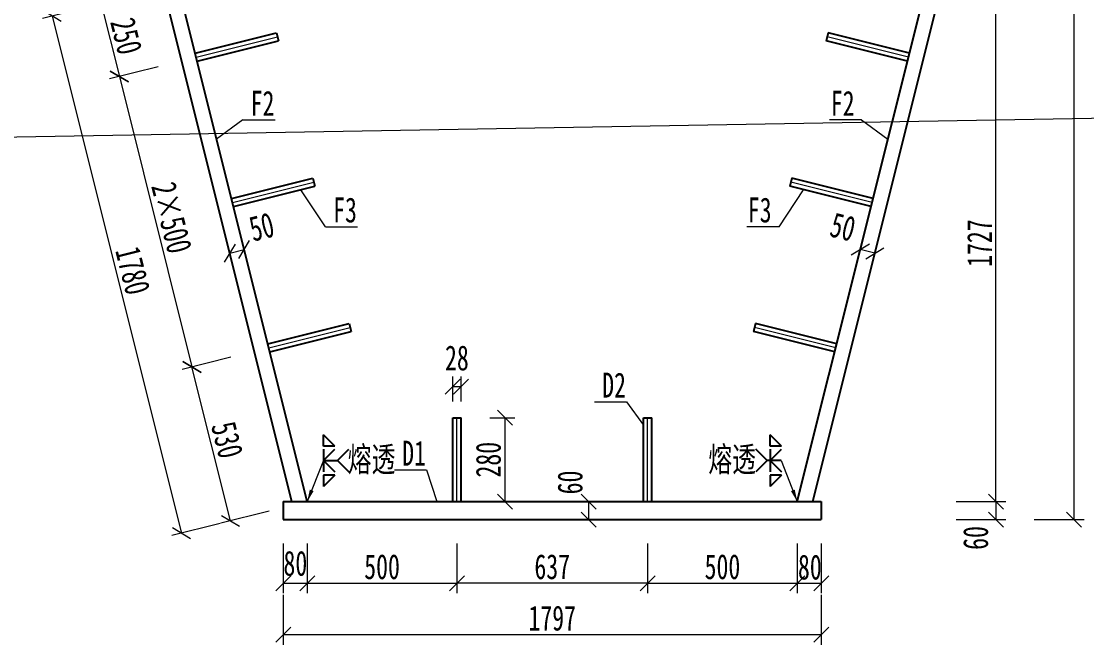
# Model space of a CAD drawing. Header units: millimetres. Extents: x -411717 to -116098, y 0 to 693159.
# Drawn here: x -191270 to -187711, y 368005 to 370087 of the extents above; entities that cross this region are included whole.
import ezdxf

# ---------------------------------------------------------------- set-up
doc = ezdxf.new("R2010")
doc.units = ezdxf.units.MM
doc.header["$LTSCALE"] = 2
doc.header["$PDMODE"] = 3
doc.header["$PDSIZE"] = -10
doc.layers.get('Defpoints').update_dxf_attribs({"color": 8, "lineweight": 9})
for name, color, linetype, lineweight in [('标注', 4, 'Continuous', 13), ('横隔板', 6, 'Continuous', 25), ('细实线', 4, 'Continuous', 15), ('钢板粗线', 1, 'Continuous', 25)]:
    doc.layers.add(name, color=color, linetype=linetype, lineweight=lineweight)
doc.layers.add('焊缝', color=7, linetype='Continuous')
doc.styles.add('111', font='仿宋_GB2312.ttf', dxfattribs={"width": 0.7})
doc.styles.get("Standard").update_dxf_attribs({"font": '仿宋_GB2312.ttf'})
doc.dimstyles.new('200', dxfattribs={"dimscale": 0, "dimtxt": 2.5, "dimasz": 1.5, "dimexe": 1, "dimexo": 1, "dimgap": 0.4, "dimtad": 1, "dimdec": 0, "dimdsep": 46, "dimtxsty": '111', "dimblk": 'OBLIQUE', "dimcen": 0, "dimclrd": 256, "dimclre": 256, "dimclrt": 256, "dimadec": 1, "dimazin": 2, "dimtfac": 1, "dimtdec": 0, "dimtmove": 2, "dimatfit": 3, "dimfxl": 4, "dimfxlon": 1, "dimtolj": 1, "dimlwd": -1, "dimlwe": -1, "dimarcsym": 0})

# ---------------------------------------------------------------- blocks, each defined once
blk = doc.blocks.new('_Oblique')
at = {"color": 0, "linetype": 'ByBlock', "lineweight": -2}
blk.add_line((-0.5, -0.5), (0.5, 0.5), dxfattribs=at)
blk = doc.blocks.new('*D934')
at = {"layer": 'Defpoints', "color": 0, "transparency": 16777216}
for p in [(-189560.9, 368482.6), (-189560.9, 368422.6), (-189374.9, 368422.6)]:
    blk.add_point(p, dxfattribs=at)
at = {"layer": '细实线', "transparency": 16777216}
for p, q in [((-189424.9, 368482.6), (-189341.6, 368482.6)), ((-189374.9, 368482.6), (-189374.9, 368422.6)), ((-189424.9, 368422.6), (-189341.6, 368422.6))]:
    blk.add_line(p, q, dxfattribs=at)
at = {"layer": '细实线', "transparency": 16777216, "xscale": 50, "yscale": 50, "zscale": 50}
for p, rotation in [((-189374.9, 368482.6), 90), ((-189374.9, 368422.6), 270)]:
    blk.add_blockref('_Oblique', p, dxfattribs=dict(at, rotation=rotation))
at = {"layer": '细实线', "transparency": 16777216, "insert": (-189436.6, 368546.6), "char_height": 83.33, "attachment_point": 5, "rotation": 90, "style": '111'}
blk.add_mtext('\\A1;60', dxfattribs=at)
blk = doc.blocks.new('*D962')
at = {"layer": 'Defpoints', "color": 0, "transparency": 16777216}
for p in [(-190394.8, 368482.6), (-190314.8, 368482.6), (-190314.8, 368209.8)]:
    blk.add_point(p, dxfattribs=at)
at = {"layer": '细实线', "transparency": 16777216}
for p, q in [((-190394.8, 368343.2), (-190394.8, 368176.5)), ((-190314.8, 368343.2), (-190314.8, 368176.5)), ((-190394.8, 368209.8), (-190314.8, 368209.8))]:
    blk.add_line(p, q, dxfattribs=at)
at = {"layer": '细实线', "transparency": 16777216, "xscale": 50.00000000000004, "yscale": 50.00000000000004, "zscale": 50.00000000000004, "rotation": 180}
blk.add_blockref('_Oblique', (-190394.8, 368209.8), dxfattribs=at)
at = {"layer": '细实线', "transparency": 16777216, "xscale": 50.00000000000004, "yscale": 50.00000000000004, "zscale": 50.00000000000004}
blk.add_blockref('_Oblique', (-190314.8, 368209.8), dxfattribs=at)
at = {"layer": '细实线', "transparency": 16777216, "insert": (-190354.4, 368276.1), "char_height": 83.33, "attachment_point": 5, "style": '111'}
blk.add_mtext('\\A1;80', dxfattribs=at)
blk = doc.blocks.new('*D963')
at = {"layer": 'Defpoints', "color": 0, "transparency": 16777216}
for p in [(-190314.8, 368482.6), (-189814.8, 368482.6), (-189814.8, 368209.8)]:
    blk.add_point(p, dxfattribs=at)
at = {"layer": '细实线', "transparency": 16777216}
for p, q in [((-190314.8, 368343.2), (-190314.8, 368176.5)), ((-189814.8, 368343.2), (-189814.8, 368176.5)), ((-190314.8, 368209.8), (-189814.8, 368209.8))]:
    blk.add_line(p, q, dxfattribs=at)
at = {"layer": '细实线', "transparency": 16777216, "xscale": 50.00000000000004, "yscale": 50.00000000000004, "zscale": 50.00000000000004, "rotation": 180}
blk.add_blockref('_Oblique', (-190314.8, 368209.8), dxfattribs=at)
at = {"layer": '细实线', "transparency": 16777216, "xscale": 50.00000000000004, "yscale": 50.00000000000004, "zscale": 50.00000000000004}
blk.add_blockref('_Oblique', (-189814.8, 368209.8), dxfattribs=at)
at = {"layer": '细实线', "transparency": 16777216, "insert": (-190064.8, 368264.8), "char_height": 83.33, "attachment_point": 5, "style": '111'}
blk.add_mtext('\\A1;500', dxfattribs=at)
blk = doc.blocks.new('*D964')
at = {"layer": 'Defpoints', "color": 0, "transparency": 16777216}
for p in [(-189178, 368482.6), (-188678, 368482.6), (-188678, 368209.8)]:
    blk.add_point(p, dxfattribs=at)
at = {"layer": '细实线', "transparency": 16777216}
for p, q in [((-189178, 368343.2), (-189178, 368176.5)), ((-188678, 368343.2), (-188678, 368176.5)), ((-189178, 368209.8), (-188678, 368209.8))]:
    blk.add_line(p, q, dxfattribs=at)
at = {"layer": '细实线', "transparency": 16777216, "xscale": 50.00000000000004, "yscale": 50.00000000000004, "zscale": 50.00000000000004, "rotation": 180}
blk.add_blockref('_Oblique', (-189178, 368209.8), dxfattribs=at)
at = {"layer": '细实线', "transparency": 16777216, "xscale": 50.00000000000004, "yscale": 50.00000000000004, "zscale": 50.00000000000004}
blk.add_blockref('_Oblique', (-188678, 368209.8), dxfattribs=at)
at = {"layer": '细实线', "transparency": 16777216, "insert": (-188928, 368264.8), "char_height": 83.33, "attachment_point": 5, "style": '111'}
blk.add_mtext('\\A1;500', dxfattribs=at)
blk = doc.blocks.new('*D965')
at = {"layer": 'Defpoints', "color": 0, "transparency": 16777216}
for p in [(-188678, 368482.6), (-188598, 368482.6), (-188598, 368209.8)]:
    blk.add_point(p, dxfattribs=at)
at = {"layer": '细实线', "transparency": 16777216}
for p, q in [((-188678, 368343.2), (-188678, 368176.5)), ((-188598, 368343.2), (-188598, 368176.5)), ((-188678, 368209.8), (-188598, 368209.8))]:
    blk.add_line(p, q, dxfattribs=at)
at = {"layer": '细实线', "transparency": 16777216, "xscale": 50.00000000000004, "yscale": 50.00000000000004, "zscale": 50.00000000000004, "rotation": 180}
blk.add_blockref('_Oblique', (-188678, 368209.8), dxfattribs=at)
at = {"layer": '细实线', "transparency": 16777216, "xscale": 50.00000000000004, "yscale": 50.00000000000004, "zscale": 50.00000000000004}
blk.add_blockref('_Oblique', (-188598, 368209.8), dxfattribs=at)
at = {"layer": '细实线', "transparency": 16777216, "insert": (-188636.1, 368263.5), "char_height": 83.33, "attachment_point": 5, "style": '111'}
blk.add_mtext('\\A1;80', dxfattribs=at)
blk = doc.blocks.new('*D966')
at = {"layer": 'Defpoints', "color": 0, "transparency": 16777216}
for p in [(-190394.8, 368422.6), (-188598, 368422.6), (-190394.8, 368038.2)]:
    blk.add_point(p, dxfattribs=at)
at = {"layer": '标注', "transparency": 16777216}
for p, q in [((-190394.8, 368171.5), (-190394.8, 368004.9)), ((-188598, 368171.5), (-188598, 368004.9)), ((-188598, 368038.2), (-190394.8, 368038.2))]:
    blk.add_line(p, q, dxfattribs=at)
at = {"layer": '标注', "transparency": 16777216, "xscale": 49.99999999999995, "yscale": 49.99999999999995, "zscale": 49.99999999999995, "rotation": 180}
blk.add_blockref('_Oblique', (-190394.8, 368038.2), dxfattribs=at)
at = {"layer": '标注', "transparency": 16777216, "xscale": 49.99999999999995, "yscale": 49.99999999999995, "zscale": 49.99999999999995}
blk.add_blockref('_Oblique', (-188598, 368038.2), dxfattribs=at)
at = {"layer": '标注', "transparency": 16777216, "insert": (-189496.4, 368093.2), "char_height": 83.33, "attachment_point": 5, "style": '111'}
blk.add_mtext('\\A1;1797', dxfattribs=at)
blk = doc.blocks.new('*D940')
at = {"layer": 'Defpoints', "color": 0, "transparency": 16777216}
for p in [(-188246.4, 370209.1), (-188014.5, 370209.1), (-188678, 368482.6)]:
    blk.add_point(p, dxfattribs=at)
at = {"layer": '细实线', "transparency": 16777216}
for p, q in [((-188147.8, 370209.1), (-187981.1, 370209.1)), ((-188014.5, 368482.6), (-188014.5, 370209.1)), ((-188147.8, 368482.6), (-187981.1, 368482.6))]:
    blk.add_line(p, q, dxfattribs=at)
at = {"layer": '细实线', "transparency": 16777216, "xscale": 50.00000000000004, "yscale": 50.00000000000004, "zscale": 50.00000000000004}
for p, rotation in [((-188014.5, 370209.1), 90), ((-188014.5, 368482.6), 270)]:
    blk.add_blockref('_Oblique', p, dxfattribs=dict(at, rotation=rotation))
at = {"layer": '细实线', "transparency": 16777216, "insert": (-188069.5, 369345.8), "char_height": 83.33, "attachment_point": 5, "rotation": 90, "style": '111'}
blk.add_mtext('\\A1;1727', dxfattribs=at)
blk = doc.blocks.new('*D967')
at = {"layer": 'Defpoints', "color": 0, "transparency": 16777216}
for p in [(-188837.3, 368482.6), (-188837.3, 368422.6), (-188014.5, 368422.6)]:
    blk.add_point(p, dxfattribs=at)
at = {"layer": '细实线', "transparency": 16777216}
for p, q in [((-188147.8, 368482.6), (-187981.1, 368482.6)), ((-188014.5, 368482.6), (-188014.5, 368422.6)), ((-188147.8, 368422.6), (-187981.1, 368422.6))]:
    blk.add_line(p, q, dxfattribs=at)
at = {"layer": '细实线', "transparency": 16777216, "xscale": 50.00000000000004, "yscale": 50.00000000000004, "zscale": 50.00000000000004}
for p, rotation in [((-188014.5, 368482.6), 90), ((-188014.5, 368422.6), 270)]:
    blk.add_blockref('_Oblique', p, dxfattribs=dict(at, rotation=rotation))
at = {"layer": '细实线', "transparency": 16777216, "insert": (-188081.9, 368361.3), "char_height": 83.33, "attachment_point": 5, "rotation": 90, "style": '111'}
blk.add_mtext('\\A1;60', dxfattribs=at)
blk = doc.blocks.new('*D968')
at = {"layer": 'Defpoints', "color": 0, "transparency": 16777216}
for p in [(-188813.9, 371975.6), (-187753.4, 371975.6), (-188723.3, 368422.6)]:
    blk.add_point(p, dxfattribs=at)
at = {"layer": '细实线', "transparency": 16777216}
for p, q in [((-187886.7, 371975.6), (-187720.1, 371975.6)), ((-187753.4, 368422.6), (-187753.4, 371975.6)), ((-187886.7, 368422.6), (-187720.1, 368422.6))]:
    blk.add_line(p, q, dxfattribs=at)
at = {"layer": '细实线', "transparency": 16777216, "xscale": 50.00000000000004, "yscale": 50.00000000000004, "zscale": 50.00000000000004}
for p, rotation in [((-187753.4, 371975.6), 90), ((-187753.4, 368422.6), 270)]:
    blk.add_blockref('_Oblique', p, dxfattribs=dict(at, rotation=rotation))
at = {"layer": '细实线', "transparency": 16777216, "insert": (-187808.4, 370199.1), "char_height": 83.33, "attachment_point": 5, "rotation": 90, "style": '111'}
blk.add_mtext('\\A1;3553', dxfattribs=at)
blk = doc.blocks.new('*D946')
at = {"layer": 'Defpoints', "color": 0, "transparency": 16777216}
for p in [(-189800.8, 368866.9), (-189828.8, 368762.6), (-189800.8, 368762.6)]:
    blk.add_point(p, dxfattribs=at)
at = {"layer": '细实线', "transparency": 16777216}
for p, q in [((-189828.8, 368816.9), (-189828.8, 368900.2)), ((-189800.8, 368816.9), (-189800.8, 368900.2)), ((-189828.8, 368866.9), (-189800.8, 368866.9))]:
    blk.add_line(p, q, dxfattribs=at)
at = {"layer": '细实线', "transparency": 16777216, "xscale": 50, "yscale": 50, "zscale": 50, "rotation": 180}
blk.add_blockref('_Oblique', (-189828.8, 368866.9), dxfattribs=at)
at = {"layer": '细实线', "transparency": 16777216, "xscale": 50, "yscale": 50, "zscale": 50}
blk.add_blockref('_Oblique', (-189800.8, 368866.9), dxfattribs=at)
at = {"layer": '细实线', "transparency": 16777216, "insert": (-189814.8, 368961.9), "char_height": 83.33, "attachment_point": 5, "style": '111'}
blk.add_mtext('\\A1;28', dxfattribs=at)
blk = doc.blocks.new('*D947')
at = {"layer": 'Defpoints', "color": 0, "transparency": 16777216}
for p in [(-189800.8, 368762.6), (-189800.8, 368482.6), (-189654.5, 368482.6)]:
    blk.add_point(p, dxfattribs=at)
at = {"layer": '细实线', "transparency": 16777216}
for p, q in [((-189704.5, 368762.6), (-189621.1, 368762.6)), ((-189654.5, 368762.6), (-189654.5, 368482.6)), ((-189704.5, 368482.6), (-189621.1, 368482.6))]:
    blk.add_line(p, q, dxfattribs=at)
at = {"layer": '细实线', "transparency": 16777216, "xscale": 50, "yscale": 50, "zscale": 50}
for p, rotation in [((-189654.5, 368762.6), 90), ((-189654.5, 368482.6), 270)]:
    blk.add_blockref('_Oblique', p, dxfattribs=dict(at, rotation=rotation))
at = {"layer": '细实线', "transparency": 16777216, "insert": (-189709.5, 368622.6), "char_height": 83.33, "attachment_point": 5, "rotation": 90, "style": '111'}
blk.add_mtext('\\A1;280', dxfattribs=at)
blk = doc.blocks.new('28-280加劲 无过焊孔')
at = {"layer": 'Defpoints'}
blk.add_line((0, 0), (0, -280), dxfattribs=at)
at = {"layer": '钢板粗线'}
for p, q in [((-14, 0), (-14, -280)), ((14, 0), (14, -280)), ((14, -280), (-14, -280))]:
    blk.add_line(p, q, dxfattribs=at)
blk = doc.blocks.new('*D969')
at = {"layer": 'Defpoints', "color": 0, "transparency": 16777216}
for p in [(-189814.8, 368482.6), (-189178, 368482.6), (-189814.8, 368209.8)]:
    blk.add_point(p, dxfattribs=at)
at = {"layer": '标注', "transparency": 16777216}
for p, q in [((-189814.8, 368343.2), (-189814.8, 368176.5)), ((-189178, 368343.2), (-189178, 368176.5)), ((-189178, 368209.8), (-189814.8, 368209.8))]:
    blk.add_line(p, q, dxfattribs=at)
at = {"layer": '标注', "transparency": 16777216, "xscale": 49.99999999999987, "yscale": 49.99999999999987, "zscale": 49.99999999999987, "rotation": 180}
blk.add_blockref('_Oblique', (-189814.8, 368209.8), dxfattribs=at)
at = {"layer": '标注', "transparency": 16777216, "xscale": 49.99999999999987, "yscale": 49.99999999999987, "zscale": 49.99999999999987}
blk.add_blockref('_Oblique', (-189178, 368209.8), dxfattribs=at)
at = {"layer": '标注', "transparency": 16777216, "insert": (-189496.4, 368264.8), "char_height": 83.33, "attachment_point": 5, "style": '111'}
blk.add_mtext('\\A1;637', dxfattribs=at)
blk = doc.blocks.new('*D949')
at = {"layer": 'Defpoints', "color": 0, "transparency": 16777216}
for p in [(-190541.3, 369388.6), (-190589.8, 369376.5), (-190525.2, 369324.3)]:
    blk.add_point(p, dxfattribs=at)
at = {"layer": '细实线', "transparency": 16777216}
for p, q in [((-190581.7, 369344.1), (-190565.6, 369279.8)), ((-190533.2, 369356.3), (-190517.1, 369291.9)), ((-190573.7, 369312.1), (-190525.2, 369324.3))]:
    blk.add_line(p, q, dxfattribs=at)
at = {"layer": '细实线', "transparency": 16777216, "xscale": 50, "yscale": 50, "zscale": 50}
for p, rotation in [((-190525.2, 369324.3), 14.0362434678456), ((-190573.7, 369312.1), 194.0362434678456)]:
    blk.add_blockref('_Oblique', p, dxfattribs=dict(at, rotation=rotation))
at = {"layer": '细实线', "transparency": 16777216, "insert": (-190467, 369399.9), "char_height": 83.33, "attachment_point": 5, "rotation": 14.0362, "style": '111'}
blk.add_mtext('\\A1;50', dxfattribs=at)
blk = doc.blocks.new('*D952')
at = {"layer": 'Defpoints', "color": 0, "transparency": 16777216}
for p in [(-188451.5, 369388.6), (-188403, 369376.5), (-188467.6, 369324.3)]:
    blk.add_point(p, dxfattribs=at)
at = {"layer": '细实线', "transparency": 16777216}
for p, q in [((-188459.6, 369356.3), (-188475.7, 369291.9)), ((-188411.1, 369344.1), (-188427.2, 369279.8)), ((-188419.1, 369312.1), (-188467.6, 369324.3))]:
    blk.add_line(p, q, dxfattribs=at)
at = {"layer": '细实线', "transparency": 16777216, "xscale": 50, "yscale": 50, "zscale": 50}
for p, rotation in [((-188467.6, 369324.3), 165.9637565321544), ((-188419.1, 369312.1), 345.9637565321544)]:
    blk.add_blockref('_Oblique', p, dxfattribs=dict(at, rotation=rotation))
at = {"layer": '细实线', "transparency": 16777216, "insert": (-188525.8, 369399.9), "char_height": 83.33, "attachment_point": 5, "rotation": 345.9638, "style": '111'}
blk.add_mtext('\\A1;50', dxfattribs=at)
blk = doc.blocks.new('*D955')
at = {"layer": 'Defpoints', "color": 0, "transparency": 16777216}
for p in [(-190746.4, 370209.1), (-190685.8, 369966.5), (-190942.2, 369902.4)]:
    blk.add_point(p, dxfattribs=at)
at = {"layer": '标注', "transparency": 16777216}
for p, q in [((-190873.5, 370177.3), (-191035.2, 370136.9)), ((-191002.8, 370145), (-190942.2, 369902.4)), ((-190812.9, 369934.8), (-190974.6, 369894.3))]:
    blk.add_line(p, q, dxfattribs=at)
at = {"layer": '标注', "transparency": 16777216, "xscale": 50, "yscale": 50, "zscale": 50}
for p, rotation in [((-191002.8, 370145), 104.0362434683212), ((-190942.2, 369902.4), 284.0362434683212)]:
    blk.add_blockref('_Oblique', p, dxfattribs=dict(at, rotation=rotation))
at = {"layer": '标注', "transparency": 16777216, "insert": (-190919.2, 370037), "char_height": 83.33, "attachment_point": 5, "rotation": 284.0362, "style": '111'}
blk.add_mtext('\\A1;250', dxfattribs=at)
blk = doc.blocks.new('*D956')
at = {"layer": 'Defpoints', "color": 0, "transparency": 16777216}
for p in [(-190685.8, 369966.5), (-190443.2, 368996.4), (-190699.7, 368932.3)]:
    blk.add_point(p, dxfattribs=at)
at = {"layer": '标注', "transparency": 16777216}
for p, q in [((-190812.9, 369934.8), (-190974.6, 369894.3)), ((-190942.2, 369902.4), (-190699.7, 368932.3)), ((-190570.3, 368964.6), (-190732, 368924.2))]:
    blk.add_line(p, q, dxfattribs=at)
at = {"layer": '标注', "transparency": 16777216, "xscale": 50, "yscale": 50, "zscale": 50}
for p, rotation in [((-190942.2, 369902.4), 104.036243467687), ((-190699.7, 368932.3), 284.0362434676871)]:
    blk.add_blockref('_Oblique', p, dxfattribs=dict(at, rotation=rotation))
at = {"layer": '标注', "transparency": 16777216, "insert": (-190767.6, 369430.7), "char_height": 83.33, "attachment_point": 5, "rotation": 284.0362, "style": '111'}
blk.add_mtext('\\A1;2×500', dxfattribs=at)
blk = doc.blocks.new('*D972')
at = {"layer": 'Defpoints', "color": 0, "transparency": 16777216}
for p in [(-190746.4, 370209.1), (-190314.8, 368482.6), (-190734.9, 368377.5)]:
    blk.add_point(p, dxfattribs=at)
at = {"layer": '标注', "transparency": 16777216}
for p, q in [((-191037.2, 370136.4), (-191198.9, 370095.9)), ((-191166.5, 370104), (-190734.9, 368377.5)), ((-190605.6, 368409.9), (-190767.3, 368369.4))]:
    blk.add_line(p, q, dxfattribs=at)
at = {"layer": '标注', "transparency": 16777216, "xscale": 49.99999999999987, "yscale": 49.99999999999987, "zscale": 49.99999999999987}
for p, rotation in [((-191166.5, 370104), 104.0362434679265), ((-190734.9, 368377.5), 284.0362434679265)]:
    blk.add_blockref('_Oblique', p, dxfattribs=dict(at, rotation=rotation))
at = {"layer": '标注', "transparency": 16777216, "insert": (-190897.4, 369254.1), "char_height": 83.33, "attachment_point": 5, "rotation": 284.0362, "style": '111'}
blk.add_mtext('\\A1;1780', dxfattribs=at)
blk = doc.blocks.new('*D974')
at = {"layer": 'Defpoints', "color": 0, "transparency": 16777216}
for p in [(-190443.2, 368996.4), (-190699.7, 368932.3), (-190314.8, 368482.6)]:
    blk.add_point(p, dxfattribs=at)
at = {"layer": '标注', "transparency": 16777216}
for p, q in [((-190570.3, 368964.6), (-190732, 368924.2)), ((-190571.2, 368418.5), (-190699.7, 368932.3)), ((-190441.9, 368450.8), (-190603.6, 368410.4))]:
    blk.add_line(p, q, dxfattribs=at)
at = {"layer": '标注', "transparency": 16777216, "xscale": 49.99999999999987, "yscale": 49.99999999999987, "zscale": 49.99999999999987}
for p, rotation in [((-190699.7, 368932.3), 104.0362434678929), ((-190571.2, 368418.5), 284.0362434678929)]:
    blk.add_blockref('_Oblique', p, dxfattribs=dict(at, rotation=rotation))
at = {"layer": '标注', "transparency": 16777216, "insert": (-190582.1, 368688.7), "char_height": 83.33, "attachment_point": 5, "rotation": 284.0362, "style": '111'}
blk.add_mtext('\\A1;530', dxfattribs=at)

msp = doc.modelspace()

# ---------------------------------------------------------------- linework, layer by layer
at = {"layer": '标注'}
msp.add_line((-192614.1, 369677.9), (-171599.9, 370041.5), dxfattribs=at)
at = {"layer": '横隔板', "color": 2, "ltscale": 550}
for p, q in [((-190366.3, 368482.6), (-190797.9, 370209.1)), ((-190314.8, 368482.6), (-190746.4, 370209.1)), ((-188678, 368482.6), (-188246.4, 370209.1)), ((-188626.5, 368482.6), (-188194.9, 370209.1)), ((-190394.8, 368482.6), (-188598, 368482.6)), ((-190394.8, 368482.6), (-190394.8, 368422.6)), ((-188598, 368482.6), (-188598, 368422.6)), ((-190394.8, 368422.6), (-188598, 368422.6))]:
    msp.add_line(p, q, dxfattribs=at)
at = {"layer": '焊缝', "color": 4}
for p, q in [((-190222.8, 368668.2), (-190260.6, 368706)), ((-190260.6, 368668.2), (-190260.6, 368706)), ((-188730.3, 368668.2), (-188768.1, 368706)), ((-188768.1, 368668.2), (-188768.1, 368706)), ((-190222.8, 368668.2), (-190260.6, 368668.2)), ((-188730.3, 368668.2), (-188768.1, 368668.2)), ((-190260.6, 368619.6), (-190222.8, 368657.4)), ((-190260.6, 368657.4), (-190260.6, 368581.8)), ((-190213.7, 368619.6), (-190175.9, 368657.4)), ((-188779.1, 368619.6), (-188816.9, 368657.4)), ((-188768.1, 368619.6), (-188730.3, 368657.4)), ((-188768.1, 368657.4), (-188768.1, 368581.8)), ((-190260.6, 368619.6), (-190213.7, 368619.6)), ((-190260.6, 368619.6), (-190222.8, 368581.8)), ((-190213.7, 368619.6), (-190175.9, 368581.8)), ((-188779.1, 368619.6), (-188816.9, 368581.8)), ((-188732.2, 368619.6), (-188779.1, 368619.6)), ((-188768.1, 368619.6), (-188730.3, 368581.8)), ((-190222.8, 368571), (-190260.6, 368571)), ((-190260.6, 368571), (-190260.6, 368533.2)), ((-190222.8, 368571), (-190260.6, 368533.2)), ((-188730.3, 368571), (-188768.1, 368571)), ((-188768.1, 368571), (-188768.1, 368533.2)), ((-188730.3, 368571), (-188768.1, 368533.2))]:
    msp.add_line(p, q, dxfattribs=at)
for points in [[(-190293.6, 368517.7), (-190306.2, 368522.7), (-190314.8, 368482.6)], [(-188699.2, 368517.7), (-188686.6, 368522.7), (-188678, 368482.6)]]:
    msp.add_solid(points, dxfattribs=at)
at = {"layer": '细实线'}
for p, q in [((-190529.3, 369757), (-190617.5, 369693.5)), ((-190529.3, 369757), (-190422, 369757)), ((-188463.5, 369757), (-188570.8, 369757)), ((-188463.5, 369757), (-188375.3, 369693.5)), ((-190253.8, 369400.7), (-190336, 369524.1)), ((-188739, 369400.7), (-188656.8, 369524.1)), ((-190253.8, 369400.7), (-190146.5, 369400.7)), ((-188739, 369400.7), (-188846.3, 369400.7)), ((-189355.2, 368816.1), (-189247.9, 368816.1)), ((-189247.9, 368816.1), (-189192, 368737.7)), ((-190260.6, 368619.6), (-190314.8, 368482.6)), ((-188732.2, 368619.6), (-188678, 368482.6)), ((-190023.2, 368588.4), (-189916, 368588.4)), ((-189916, 368588.4), (-189882.3, 368482.6))]:
    msp.add_line(p, q, dxfattribs=at)

# ---------------------------------------------------------------- block references
for p, rotation in [((-190685.8, 369966.5), 104.0362434683023), ((-190564.5, 369481.5), 104.0362434683023), ((-190443.2, 368996.4), 104.0362434683023), ((-189814.8, 368482.6), 180.0000000000243), ((-189178, 368482.6), 180.0000000000243)]:
    msp.add_blockref('28-280加劲 无过焊孔', p, dxfattribs=dict(at, rotation=rotation))
at = {"layer": '细实线', "xscale": -1, "rotation": 255.9637565316977}
for p in [(-188307, 369966.5), (-188428.3, 369481.5), (-188549.6, 368996.4)]:
    msp.add_blockref('28-280加劲 无过焊孔', p, dxfattribs=at)

# ---------------------------------------------------------------- texts
at = {"layer": '细实线', "width": 0.7}
for s, p in [('F2', (-190503.7, 369771.1)), ('F2', (-188566, 369771.1)), ('F3', (-190228.2, 369414.9)), ('F3', (-188843.2, 369414.9)), ('D2', (-189329.6, 368830.2)), ('熔透', (-190179.6, 368582.5)), ('D1', (-189997.6, 368602.6)), ('熔透', (-188975.3, 368582.5))]:
    msp.add_text(s, height=83.33, dxfattribs=at).set_placement(p)

# ---------------------------------------------------------------- dimensions: what is measured, and where the dimension line sits
at = {"layer": '标注'}
for p1, p2, distance, picture, middle in [((-190746.4, 370209.1), (-190314.8, 368482.6), -433.1, '*D972', (-190897.4, 369254.1)), ((-190746.4, 370209.1), (-190685.8, 369966.5), -264.3, '*D955', (-190919.2, 370037)), ((-190314.8, 368482.6), (-190443.2, 368996.4), 264.3, '*D974', (-190582.1, 368688.7)), ((-188598, 368422.6), (-190394.8, 368422.6), 384.4, '*D966', (-189496.4, 368093.2))]:
    dim = msp.add_aligned_dim(p1=p1, p2=p2, distance=distance, dimstyle='200', override={"dimscale": 33.333333, "dimarcsym": 1}, dxfattribs=at)
    dim.commit()
    dim.dimension.update_dxf_attribs({"geometry": picture, "text_midpoint": middle})
dim = msp.add_aligned_dim(p1=(-190685.8, 369966.5), p2=(-190443.2, 368996.4), distance=-264.3, text='2×500', dimstyle='200', override={"dimscale": 33.333333, "dimarcsym": 1}, dxfattribs=at)
dim.commit()
dim.dimension.update_dxf_attribs({"geometry": '*D956', "text_midpoint": (-190767.6, 369430.7)})
dim = msp.add_linear_dim(base=(-189814.8, 368209.8), p1=(-189178, 368482.6), p2=(-189814.8, 368482.6), dimstyle='200', override={"dimscale": 33.333333, "dimarcsym": 1}, dxfattribs=at)
dim.commit()
dim.dimension.update_dxf_attribs({"geometry": '*D969', "text_midpoint": (-189496.4, 368264.8)})
at = {"layer": '细实线'}
for base, p1, p2, picture, middle in [((-187753.4, 371975.6), (-188723.3, 368422.6), (-188813.9, 371975.6), '*D968', (-187808.4, 370199.1)), ((-188014.4703621, 370209.065658), (-188678.0273194, 368482.565658), (-188246.4023195, 370209.065658), '*D940', (-188069.4703621, 369345.815658))]:
    dim = msp.add_linear_dim(base=base, p1=p1, p2=p2, angle=90, dimstyle='200', override={"dimscale": 33.333333, "dimarcsym": 1}, dxfattribs=at)
    dim.commit()
    dim.dimension.update_dxf_attribs({"geometry": picture, "text_midpoint": middle})
for base, p1, p2, angle, override, picture, middle, dimtype in [((-190525.2, 369324.3), (-190589.8, 369376.5), (-190541.3, 369388.6), 14.0362, {"dimscale": 33.333333, "dimfxl": 1.5, "dimarcsym": 1}, '*D949', (-190467, 369399.9), 161), ((-188467.6, 369324.3), (-188403, 369376.5), (-188451.5, 369388.6), 165.9638, {"dimscale": 33.333333, "dimfxl": 1.5, "dimarcsym": 1}, '*D952', (-188525.8, 369399.9), 161), ((-189374.9, 368422.6), (-189560.9, 368482.6), (-189560.9, 368422.6), 270, {"dimscale": 33.333333, "dimfxl": 1.5, "dimarcsym": 1}, '*D934', (-189436.6, 368546.6), 161), ((-188014.5, 368422.6), (-188837.3, 368482.6), (-188837.3, 368422.6), 90, {"dimscale": 33.333333, "dimarcsym": 1}, '*D967', (-188081.9, 368361.3), 160), ((-190314.8, 368209.8), (-190394.8, 368482.6), (-190314.8, 368482.6), 360, {"dimscale": 33.333333, "dimarcsym": 1}, '*D962', (-190354.4, 368276.1), 161), ((-188598, 368209.8), (-188678, 368482.6), (-188598, 368482.6), 0, {"dimscale": 33.333333, "dimarcsym": 1}, '*D965', (-188636.1, 368263.5), 161)]:
    dim = msp.add_linear_dim(base=base, p1=p1, p2=p2, angle=angle, dimstyle='200', override=override, dxfattribs=at)
    dim.commit()
    dim.dimension.update_dxf_attribs({"geometry": picture, "text_midpoint": middle, "dimtype": dimtype})
for p1, p2, distance, override, picture, middle in [((-189828.8, 368762.6), (-189800.8, 368762.6), 104.3, {"dimscale": 33.333333, "dimfxl": 1.5, "dimarcsym": 1}, '*D946', (-189814.8, 368961.9)), ((-189800.8, 368762.6), (-189800.8, 368482.6), 146.3, {"dimscale": 33.333333, "dimfxl": 1.5, "dimarcsym": 1}, '*D947', (-189709.5, 368622.6)), ((-190314.8, 368482.6), (-189814.8, 368482.6), -272.7, {"dimscale": 33.333333, "dimarcsym": 1}, '*D963', (-190064.8, 368264.8)), ((-189178, 368482.6), (-188678, 368482.6), -272.7, {"dimscale": 33.333333, "dimarcsym": 1}, '*D964', (-188928, 368264.8))]:
    dim = msp.add_aligned_dim(p1=p1, p2=p2, distance=distance, dimstyle='200', override=override, dxfattribs=at)
    dim.commit()
    dim.dimension.update_dxf_attribs({"geometry": picture, "text_midpoint": middle})

doc.saveas('drawing.dxf')
